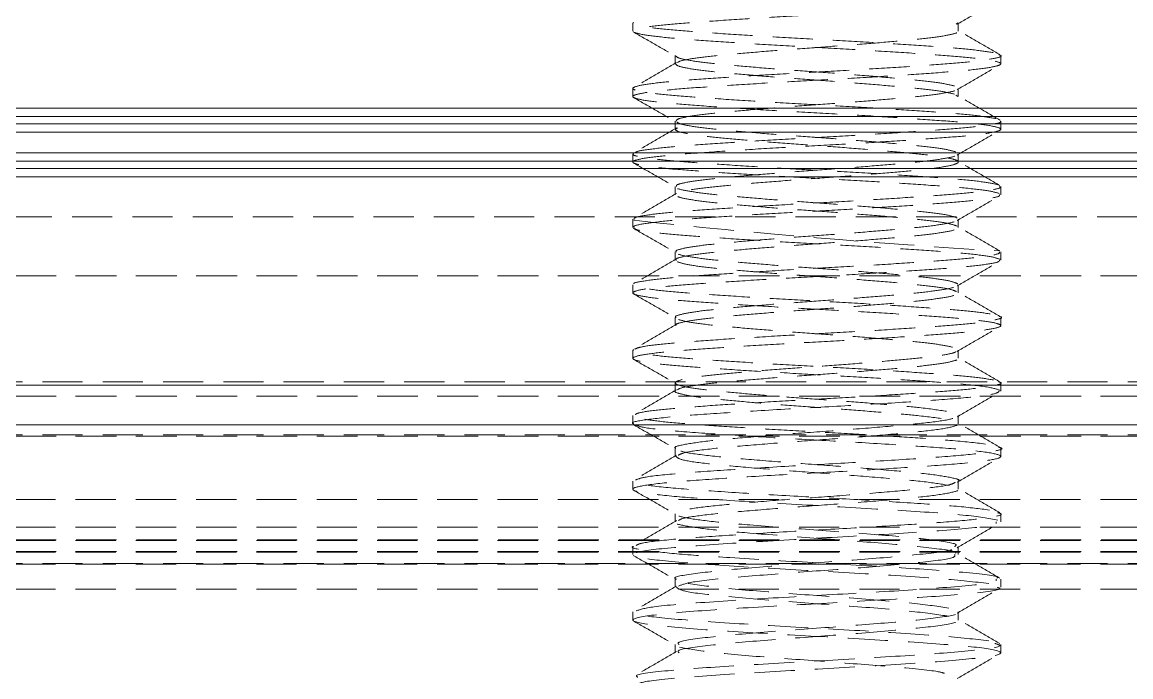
# Model space of a CAD drawing. Header units: millimetres. Extents: x 1522 to 2996, y -37 to 935.
# Drawn here: x 2318.93 to 2346.02, y 421.64 to 437.63 of the extents above; entities that cross this region are included whole.
import ezdxf

# ---------------------------------------------------------------- set-up
doc = ezdxf.new("R2010")
doc.units = ezdxf.units.MM
doc.linetypes.add('HIDDEN', pattern=[1.905, 1.27, -0.635])

# ---------------------------------------------------------------- blocks, each defined once
blk = doc.blocks.new('clampattachmentsideview')
at = {"color": 7, "linetype": 'HIDDEN', "lineweight": 0}
for p, q in [((3383.883, 468.672), (3383.883, 468.414)), ((3383.915, 468.672), (3383.891, 468.689)), ((3394.095, 468.632), (3394.153, 468.672)), ((3394.167, 468.414), (3394.167, 468.673)), ((3385.226, 467.639), (3385.226, 467.381)), ((3395.509, 467.381), (3395.509, 467.639)), ((3383.883, 466.606), (3383.883, 466.348)), ((3394.167, 466.347), (3394.167, 466.606)), ((3394.153, 466.348), (3394.094, 466.388)), ((3420.907, 465.978), (3360.451, 465.978)), ((3360.451, 465.715), (3420.907, 465.715)), ((3385.226, 465.572), (3385.226, 465.314)), ((3395.509, 465.314), (3395.509, 465.573)), ((3420.907, 465.487), (3360.451, 465.487)), ((3360.451, 465.224), (3420.907, 465.224)), ((3420.907, 464.565), (3360.451, 464.565)), ((3383.883, 464.539), (3383.883, 464.281)), ((3394.167, 464.281), (3394.167, 464.539)), ((3360.451, 464.302), (3420.907, 464.302)), ((3420.907, 464.073), (3360.451, 464.073)), ((3360.451, 463.81), (3420.907, 463.81)), ((3385.226, 463.505), (3385.226, 463.247)), ((3395.509, 463.247), (3395.509, 463.506)), ((3360.451, 462.55), (3420.907, 462.55)), ((3383.883, 462.472), (3383.883, 462.214)), ((3394.167, 462.214), (3394.167, 462.472)), ((3385.226, 461.439), (3385.226, 461.18)), ((3395.509, 461.18), (3395.509, 461.439)), ((3333.891, 460.689), (3482.705, 460.689)), ((3420.907, 460.689), (3360.451, 460.689)), ((3383.883, 460.405), (3383.883, 460.147)), ((3394.167, 460.147), (3394.167, 460.405)), ((3385.226, 459.372), (3385.226, 459.113)), ((3395.509, 459.113), (3395.509, 459.372)), ((3383.883, 458.338), (3383.883, 458.08)), ((3383.913, 458.338), (3383.89, 458.354)), ((3394.167, 458.08), (3394.167, 458.338)), ((3482.705, 457.341), (3333.891, 457.341)), ((3482.705, 457.229), (3333.891, 457.229)), ((3360.451, 457.229), (3420.907, 457.229)), ((3385.226, 457.305), (3385.226, 457.047)), ((3395.509, 457.046), (3395.509, 457.305)), ((3333.891, 456.88), (3482.705, 456.88)), ((3420.907, 456.88), (3360.451, 456.88)), ((3383.883, 456.272), (3383.883, 456.013)), ((3394.167, 456.013), (3394.167, 456.271)), ((3482.705, 455.975), (3333.891, 455.975)), ((3360.451, 455.975), (3420.907, 455.975)), ((3482.705, 455.667), (3333.891, 455.667)), ((3333.891, 455.625), (3482.705, 455.625)), ((3420.907, 455.625), (3360.451, 455.625)), ((3385.226, 455.238), (3385.226, 454.98)), ((3395.509, 454.98), (3395.509, 455.238)), ((3383.883, 454.204), (3383.883, 453.947)), ((3394.167, 453.946), (3394.167, 454.205)), ((3333.891, 453.621), (3482.705, 453.621)), ((3385.226, 453.171), (3385.226, 452.913)), ((3395.509, 452.913), (3395.509, 453.171)), ((3333.891, 452.746), (3482.705, 452.746)), ((3333.891, 452.323), (3482.705, 452.323)), ((3420.907, 452.345), (3360.451, 452.345)), ((3333.891, 451.973), (3482.705, 451.973)), ((3333.891, 451.953), (3482.705, 451.953)), ((3420.907, 451.973), (3360.451, 451.973)), ((3383.883, 452.138), (3383.883, 451.879)), ((3394.167, 451.879), (3394.167, 452.138)), ((3482.705, 451.603), (3333.891, 451.603)), ((3333.891, 451.581), (3482.705, 451.581)), ((3385.226, 451.104), (3385.226, 450.846)), ((3395.509, 450.847), (3395.509, 451.104)), ((3333.891, 450.793), (3482.705, 450.793)), ((3383.883, 450.071), (3383.883, 449.812)), ((3394.167, 449.812), (3394.167, 450.071)), ((3385.226, 449.037), (3385.226, 448.779)), ((3395.509, 448.779), (3395.509, 449.038))]:
    blk.add_line(p, q, dxfattribs=at)
at = {"color": 7, "linetype": 'Continuous', "lineweight": 15}
for p, q in [((3360.451, 465.978), (3420.907, 465.978)), ((3420.907, 465.715), (3360.451, 465.715)), ((3360.451, 465.487), (3420.907, 465.487)), ((3420.907, 465.224), (3360.451, 465.224)), ((3360.451, 464.565), (3420.907, 464.565)), ((3420.907, 464.302), (3360.451, 464.302)), ((3360.451, 464.073), (3420.907, 464.073)), ((3420.907, 463.81), (3360.451, 463.81))]:
    blk.add_line(p, q, dxfattribs=at)
at = {"color": 7, "linetype": 'HIDDEN', "lineweight": 0}
blk.add_arc((3410.683, 712.362), 251.353, 263.88681, 266.52816, dxfattribs=at)
for points, knots in [([(3395.462, 463.288), (3395.357, 463.318), (3395.146, 463.376), (3394.345, 463.466), (3393.251, 463.548), (3391.904, 463.637), (3390.405, 463.727), (3388.857, 463.808), (3387.366, 463.898), (3386.038, 463.987), (3384.963, 464.069), (3384.215, 464.159), (3383.85, 464.248), (3383.888, 464.33), (3384.327, 464.42), (3385.141, 464.508), (3386.27, 464.59), (3387.635, 464.68), (3389.145, 464.769), (3390.692, 464.851), (3392.17, 464.941), (3393.476, 465.029), (3394.521, 465.111), (3395.232, 465.202), (3395.558, 465.29), (3395.478, 465.372), (3394.999, 465.462), (3394.149, 465.55), (3392.993, 465.632), (3391.608, 465.723), (3390.09, 465.81), (3388.545, 465.893), (3387.08, 465.984), (3385.796, 466.071), (3384.782, 466.154), (3384.109, 466.244), (3383.824, 466.331), (3383.945, 466.414), (3384.464, 466.505), (3385.348, 466.592), (3386.531, 466.675), (3387.934, 466.766), (3389.46, 466.852), (3391.002, 466.935), (3392.453, 467.026), (3393.713, 467.113), (3394.695, 467.196), (3395.331, 467.287), (3395.574, 467.373), (3395.413, 467.457), (3394.854, 467.548), (3393.937, 467.633), (3392.727, 467.717), (3391.307, 467.808), (3389.775, 467.894), (3388.237, 467.978), (3386.801, 468.069), (3385.566, 468.154), (3384.616, 468.239), (3384.019, 468.33), (3383.816, 468.414), (3384.019, 468.499), (3384.616, 468.59), (3385.566, 468.675), (3386.801, 468.76), (3388.237, 468.851), (3389.775, 468.935), (3391.307, 469.021), (3392.727, 469.111), (3393.937, 469.195), (3394.854, 469.281), (3395.413, 469.372), (3395.574, 469.456), (3395.331, 469.542), (3394.695, 469.633), (3393.713, 469.716), (3392.453, 469.803), (3391.002, 469.893), (3389.46, 469.977), (3387.934, 470.063), (3386.532, 470.154), (3385.344, 470.237), (3384.477, 470.324), (3383.99, 470.4), (3383.959, 470.443), (3383.949, 470.457)], [0, 0, 0, 0, 0.012205, 0.024409, 0.036354, 0.048565, 0.060763, 0.072709, 0.084925, 0.097117, 0.109064, 0.121285, 0.13347, 0.145419, 0.157644, 0.169824, 0.181775, 0.194004, 0.206176, 0.218131, 0.230364, 0.242529, 0.254487, 0.266723, 0.278881, 0.290843, 0.303083, 0.315233, 0.327199, 0.339442, 0.351585, 0.363556, 0.375802, 0.387936, 0.399913, 0.412161, 0.424287, 0.43627, 0.448521, 0.460638, 0.472627, 0.48488, 0.496988, 0.508985, 0.521239, 0.533338, 0.545342, 0.557598, 0.569688, 0.5817, 0.593957, 0.606037, 0.618058, 0.630316, 0.642386, 0.654416, 0.666674, 0.678735, 0.690774, 0.703033, 0.715083, 0.727133, 0.739391, 0.751431, 0.763491, 0.775749, 0.787779, 0.79985, 0.812108, 0.824128, 0.836209, 0.848466, 0.860477, 0.872568, 0.884823, 0.896827, 0.908927, 0.921181, 0.933177, 0.945286, 0.957538, 0.969527, 0.981645, 0.993896, 1, 1, 1, 1]), ([(3394.13, 468.632), (3394.355, 468.763), (3394.805, 469.024), (3395.256, 469.286), (3395.481, 469.416)], [0, 0, 0, 0, 0.499704, 1, 1, 1, 1]), ([(3383.899, 468.391), (3384.124, 468.26), (3384.573, 468), (3385.023, 467.739), (3385.247, 467.608)], [0, 0, 0, 0, 0.500189, 1, 1, 1, 1]), ([(3395.267, 467.734), (3395.081, 467.764), (3394.712, 467.824), (3393.708, 467.908), (3392.454, 467.994), (3391.001, 468.085), (3389.46, 468.168), (3387.935, 468.255), (3386.53, 468.345), (3385.353, 468.428), (3384.446, 468.516), (3384.155, 468.575), (3384.009, 468.605)], [0, 0, 0, 0, 0.101013, 0.19995, 0.299675, 0.400677, 0.49955, 0.599351, 0.700339, 0.799154, 0.899028, 1, 1, 1, 1]), ([(3385.299, 467.422), (3385.318, 467.436), (3385.373, 467.48), (3385.799, 467.557), (3386.517, 467.641), (3387.47, 467.726), (3388.574, 467.817), (3389.757, 467.902), (3390.935, 467.987), (3392.027, 468.078), (3392.957, 468.162), (3393.666, 468.248), (3394.08, 468.339), (3394.225, 468.405), (3394.124, 468.444), (3394.096, 468.455)], [0, 0, 0, 0, 0.043716, 0.128756, 0.212269, 0.295928, 0.380965, 0.464411, 0.54814, 0.633173, 0.716555, 0.800353, 0.88538, 0.968701, 1, 1, 1, 1]), ([(3395.481, 467.671), (3395.255, 467.802), (3394.805, 468.063), (3394.355, 468.325), (3394.13, 468.455)], [0, 0, 0, 0, 0.50029, 1, 1, 1, 1]), ([(3395.349, 465.649), (3395.189, 465.679), (3394.872, 465.739), (3393.932, 465.825), (3392.729, 465.909), (3391.307, 466), (3389.775, 466.085), (3388.237, 466.169), (3386.801, 466.26), (3385.566, 466.346), (3384.616, 466.43), (3384.019, 466.521), (3383.816, 466.606), (3384.019, 466.691), (3384.616, 466.782), (3385.566, 466.866), (3386.801, 466.951), (3388.237, 467.042), (3389.775, 467.127), (3391.307, 467.212), (3392.728, 467.303), (3393.935, 467.387), (3394.859, 467.473), (3395.393, 467.564), (3395.584, 467.627), (3395.466, 467.664), (3395.44, 467.672)], [0, 0, 0, 0, 0.0434363, 0.0862472, 0.1288461, 0.1722854, 0.2150611, 0.2576928, 0.3011341, 0.3438738, 0.3865401, 0.4299823, 0.472685, 0.5153878, 0.55883, 0.6014963, 0.644236, 0.6876773, 0.730309, 0.7730847, 0.816524, 0.8591229, 0.9019338, 0.9453701, 0.9879382, 1, 1, 1, 1]), ([(3394.043, 466.682), (3393.921, 466.712), (3393.677, 466.772), (3392.954, 466.858), (3392.028, 466.942), (3390.935, 467.033), (3389.757, 467.119), (3388.574, 467.203), (3387.47, 467.294), (3386.519, 467.379), (3385.793, 467.464), (3385.316, 467.554), (3385.256, 467.611), (3385.226, 467.639)], [0, 0, 0, 0, 0.091904, 0.18248, 0.272604, 0.364515, 0.455016, 0.54521, 0.637125, 0.727549, 0.817817, 0.909734, 1, 1, 1, 1]), ([(3385.263, 467.422), (3385.038, 467.291), (3384.588, 467.029), (3384.137, 466.768), (3383.912, 466.637)], [0, 0, 0, 0, 0.499708, 1, 1, 1, 1]), ([(3394.043, 466.424), (3393.921, 466.454), (3393.677, 466.514), (3392.954, 466.6), (3392.028, 466.684), (3390.935, 466.775), (3389.757, 466.86), (3388.574, 466.945), (3387.47, 467.035), (3386.519, 467.121), (3385.793, 467.205), (3385.316, 467.296), (3385.256, 467.353), (3385.226, 467.381)], [0, 0, 0, 0, 0.091901, 0.182473, 0.272594, 0.364501, 0.454998, 0.545189, 0.6371, 0.72752, 0.817784, 0.909698, 1, 1, 1, 1]), ([(3394.13, 466.565), (3394.355, 466.696), (3394.805, 466.958), (3395.256, 467.219), (3395.481, 467.35)], [0, 0, 0, 0, 0.499703, 1, 1, 1, 1]), ([(3385.25, 465.572), (3385.259, 465.595), (3385.279, 465.645), (3385.678, 465.73), (3386.35, 465.817), (3387.263, 465.9), (3388.341, 465.99), (3389.514, 466.077), (3390.7, 466.16), (3391.817, 466.251), (3392.784, 466.337), (3393.546, 466.421), (3394.009, 466.512), (3394.207, 466.572), (3394.158, 466.603), (3394.154, 466.606)], [0, 0, 0, 0, 0.066811, 0.151776, 0.235813, 0.318955, 0.403934, 0.487909, 0.5711, 0.656091, 0.740003, 0.823247, 0.908247, 0.992094, 1, 1, 1, 1]), ([(3383.899, 466.324), (3384.124, 466.193), (3384.573, 465.933), (3385.023, 465.672), (3385.247, 465.541)], [0, 0, 0, 0, 0.500188, 1, 1, 1, 1]), ([(3395.481, 465.604), (3395.255, 465.735), (3394.805, 465.996), (3394.355, 466.258), (3394.13, 466.389)], [0, 0, 0, 0, 0.50029, 1, 1, 1, 1]), ([(3383.96, 464.572), (3383.97, 464.583), (3384.002, 464.623), (3384.479, 464.696), (3385.344, 464.783), (3386.532, 464.866), (3387.934, 464.957), (3389.46, 465.044), (3391.001, 465.127), (3392.454, 465.218), (3393.711, 465.304), (3394.702, 465.388), (3395.305, 465.478), (3395.562, 465.539), (3395.497, 465.57), (3395.491, 465.573)], [0, 0, 0, 0, 0.035584, 0.12335, 0.210162, 0.296053, 0.383833, 0.470581, 0.556523, 0.644315, 0.730998, 0.816994, 0.904796, 0.991412, 1, 1, 1, 1]), ([(3394.093, 464.597), (3393.991, 464.627), (3393.788, 464.687), (3393.117, 464.775), (3392.233, 464.857), (3391.166, 464.948), (3389.999, 465.035), (3388.811, 465.118), (3387.684, 465.208), (3386.696, 465.296), (3385.922, 465.378), (3385.407, 465.465), (3385.309, 465.518), (3385.265, 465.543)], [0, 0, 0, 0, 0.093017, 0.185351, 0.276275, 0.369316, 0.46159, 0.552552, 0.645614, 0.737826, 0.82883, 0.921912, 1, 1, 1, 1]), ([(3385.263, 465.355), (3385.038, 465.224), (3384.588, 464.963), (3384.137, 464.701), (3383.912, 464.571)], [0, 0, 0, 0, 0.499708, 1, 1, 1, 1]), ([(3394.13, 462.255), (3394.049, 462.284), (3393.887, 462.343), (3393.271, 462.433), (3392.43, 462.514), (3391.394, 462.604), (3390.241, 462.693), (3389.05, 462.775), (3387.904, 462.865), (3386.883, 462.954), (3386.056, 463.036), (3385.481, 463.125), (3385.2, 463.214), (3385.229, 463.296), (3385.567, 463.386), (3386.193, 463.475), (3387.061, 463.557), (3388.111, 463.647), (3389.272, 463.735), (3390.462, 463.817), (3391.599, 463.907), (3392.603, 463.996), (3393.407, 464.078), (3393.954, 464.168), (3394.204, 464.256), (3394.143, 464.338), (3393.774, 464.429), (3393.121, 464.517), (3392.232, 464.599), (3391.167, 464.689), (3389.999, 464.777), (3388.811, 464.86), (3387.684, 464.95), (3386.698, 465.037), (3385.915, 465.12), (3385.406, 465.211), (3385.18, 465.289), (3385.261, 465.336), (3385.294, 465.355)], [0, 0, 0, 0, 0.028185, 0.056402, 0.084021, 0.112256, 0.14046, 0.16808, 0.196326, 0.224517, 0.25214, 0.280397, 0.308573, 0.336201, 0.364468, 0.392629, 0.420261, 0.448539, 0.476684, 0.504323, 0.532609, 0.560738, 0.588385, 0.61668, 0.644792, 0.672448, 0.70075, 0.728845, 0.756511, 0.78482, 0.812897, 0.840574, 0.86889, 0.896948, 0.924638, 0.95296, 0.980998, 1, 1, 1, 1]), ([(3394.13, 464.498), (3394.355, 464.629), (3394.805, 464.891), (3395.256, 465.152), (3395.481, 465.283)], [0, 0, 0, 0, 0.499704, 1, 1, 1, 1]), ([(3395.414, 463.564), (3395.281, 463.594), (3395.017, 463.653), (3394.145, 463.742), (3392.994, 463.824), (3391.608, 463.914), (3390.09, 464.002), (3388.545, 464.084), (3387.079, 464.175), (3385.798, 464.262), (3384.777, 464.345), (3384.131, 464.436), (3383.846, 464.5), (3383.905, 464.534), (3383.915, 464.539)], [0, 0, 0, 0, 0.090099, 0.179538, 0.267619, 0.357741, 0.447122, 0.53524, 0.625382, 0.714704, 0.802862, 0.893023, 0.982284, 1, 1, 1, 1]), ([(3385.262, 463.505), (3385.258, 463.522), (3385.247, 463.566), (3385.576, 463.644), (3386.191, 463.733), (3387.062, 463.815), (3388.111, 463.905), (3389.272, 463.994), (3390.462, 464.076), (3391.599, 464.166), (3392.602, 464.254), (3393.411, 464.336), (3393.94, 464.426), (3394.183, 464.494), (3394.144, 464.531), (3394.135, 464.539)], [0, 0, 0, 0, 0.049667, 0.134454, 0.218923, 0.301806, 0.386623, 0.471044, 0.553947, 0.638791, 0.723164, 0.806089, 0.890959, 0.975281, 1, 1, 1, 1]), ([(3383.899, 464.257), (3384.124, 464.127), (3384.573, 463.866), (3385.023, 463.605), (3385.247, 463.474)], [0, 0, 0, 0, 0.500189, 1, 1, 1, 1]), ([(3395.481, 463.537), (3395.255, 463.668), (3394.805, 463.929), (3394.355, 464.191), (3394.13, 464.322)], [0, 0, 0, 0, 0.50029, 1, 1, 1, 1]), ([(3383.931, 462.472), (3383.925, 462.489), (3383.912, 462.533), (3384.338, 462.611), (3385.139, 462.7), (3386.271, 462.782), (3387.635, 462.872), (3389.145, 462.96), (3390.692, 463.042), (3392.171, 463.132), (3393.475, 463.221), (3394.526, 463.303), (3395.214, 463.393), (3395.531, 463.461), (3395.48, 463.497), (3395.468, 463.506)], [0, 0, 0, 0, 0.049266, 0.134051, 0.218517, 0.301405, 0.386218, 0.470639, 0.553546, 0.638386, 0.722758, 0.805688, 0.890554, 0.974874, 1, 1, 1, 1]), ([(3394.13, 462.513), (3394.049, 462.542), (3393.888, 462.601), (3393.271, 462.691), (3392.43, 462.773), (3391.394, 462.862), (3390.241, 462.952), (3389.051, 463.033), (3387.904, 463.123), (3386.885, 463.212), (3386.05, 463.294), (3385.504, 463.384), (3385.24, 463.444), (3385.251, 463.474), (3385.251, 463.474)], [0, 0, 0, 0, 0.091207, 0.1824, 0.271658, 0.362906, 0.454056, 0.543319, 0.634604, 0.72571, 0.814982, 0.906302, 0.997361, 1, 1, 1, 1]), ([(3383.93, 462.214), (3383.918, 462.224), (3383.875, 462.263), (3384.222, 462.334), (3384.944, 462.424), (3386.019, 462.506), (3387.342, 462.595), (3388.831, 462.685), (3390.379, 462.766), (3391.88, 462.855), (3393.228, 462.945), (3394.337, 463.027), (3395.105, 463.116), (3395.497, 463.191), (3395.469, 463.233), (3395.46, 463.247)], [0, 0, 0, 0, 0.03221, 0.116693, 0.201467, 0.284335, 0.368862, 0.453605, 0.536463, 0.621032, 0.705741, 0.788592, 0.873202, 0.957875, 1, 1, 1, 1]), ([(3385.263, 463.288), (3385.038, 463.157), (3384.588, 462.896), (3384.137, 462.634), (3383.912, 462.504)], [0, 0, 0, 0, 0.499708, 1, 1, 1, 1]), ([(3394.13, 462.431), (3394.355, 462.562), (3394.805, 462.824), (3395.256, 463.085), (3395.481, 463.216)], [0, 0, 0, 0, 0.499703, 1, 1, 1, 1]), ([(3385.262, 461.438), (3385.252, 461.449), (3385.219, 461.488), (3385.486, 461.559), (3386.041, 461.649), (3386.868, 461.731), (3387.886, 461.82), (3389.031, 461.909), (3390.221, 461.991), (3391.376, 462.08), (3392.412, 462.17), (3393.265, 462.252), (3393.856, 462.341), (3394.157, 462.416), (3394.136, 462.458), (3394.129, 462.472)], [0, 0, 0, 0, 0.032282, 0.116767, 0.201544, 0.284407, 0.368936, 0.453682, 0.536534, 0.621106, 0.705818, 0.788663, 0.873276, 0.957952, 1, 1, 1, 1]), ([(3383.899, 462.19), (3384.124, 462.06), (3384.573, 461.799), (3385.023, 461.538), (3385.247, 461.408)], [0, 0, 0, 0, 0.500188, 1, 1, 1, 1]), ([(3395.493, 461.204), (3395.415, 461.233), (3395.26, 461.291), (3394.531, 461.382), (3393.498, 461.464), (3392.194, 461.552), (3390.717, 461.642), (3389.171, 461.724), (3387.659, 461.813), (3386.292, 461.903), (3385.153, 461.985), (3384.356, 462.073), (3383.944, 462.144), (3383.943, 462.181), (3383.942, 462.19)], [0, 0, 0, 0, 0.088509, 0.177642, 0.264746, 0.353309, 0.442417, 0.529493, 0.618109, 0.70719, 0.794243, 0.882909, 0.971961, 1, 1, 1, 1]), ([(3385.261, 461.18), (3385.252, 461.191), (3385.22, 461.23), (3385.486, 461.301), (3386.041, 461.391), (3386.868, 461.472), (3387.886, 461.561), (3389.031, 461.651), (3390.221, 461.733), (3391.376, 461.822), (3392.412, 461.912), (3393.265, 461.993), (3393.856, 462.083), (3394.157, 462.158), (3394.136, 462.2), (3394.129, 462.214)], [0, 0, 0, 0, 0.031952, 0.116437, 0.201214, 0.284077, 0.368607, 0.453352, 0.536205, 0.620777, 0.705489, 0.788334, 0.872947, 0.957623, 1, 1, 1, 1]), ([(3395.481, 461.47), (3395.255, 461.601), (3394.805, 461.862), (3394.355, 462.124), (3394.13, 462.255)], [0, 0, 0, 0, 0.50029, 1, 1, 1, 1]), ([(3383.913, 460.437), (3383.913, 460.437), (3383.898, 460.466), (3384.237, 460.526), (3384.94, 460.615), (3386.02, 460.697), (3387.342, 460.786), (3388.831, 460.876), (3390.379, 460.958), (3391.88, 461.047), (3393.228, 461.137), (3394.337, 461.218), (3395.105, 461.308), (3395.497, 461.383), (3395.469, 461.425), (3395.46, 461.439)], [0, 0, 0, 0, 0.0005925, 0.0878355, 0.1753792, 0.2609546, 0.3482433, 0.4357544, 0.5213188, 0.6086514, 0.6961278, 0.7816851, 0.8690596, 0.9564991, 1, 1, 1, 1]), ([(3394.154, 460.429), (3394.095, 460.458), (3393.975, 460.516), (3393.415, 460.607), (3392.62, 460.689), (3391.617, 460.777), (3390.482, 460.867), (3389.292, 460.949), (3388.13, 461.038), (3387.079, 461.128), (3386.202, 461.21), (3385.591, 461.298), (3385.278, 461.366), (3385.275, 461.401), (3385.274, 461.408)], [0, 0, 0, 0, 0.089154, 0.17894, 0.266672, 0.355882, 0.445643, 0.533347, 0.622609, 0.712343, 0.800024, 0.889338, 0.979041, 1, 1, 1, 1]), ([(3395.5, 457.064), (3395.392, 457.103), (3395.176, 457.181), (3394.082, 457.289), (3392.751, 457.381), (3391.332, 457.472), (3389.801, 457.558), (3388.263, 457.642), (3386.824, 457.733), (3385.585, 457.818), (3384.629, 457.903), (3384.025, 457.994), (3383.816, 458.079), (3384.012, 458.163), (3384.603, 458.254), (3385.548, 458.339), (3386.779, 458.424), (3388.212, 458.515), (3389.749, 458.599), (3391.282, 458.685), (3392.705, 458.776), (3393.919, 458.86), (3394.842, 458.945), (3395.407, 459.036), (3395.575, 459.12), (3395.338, 459.206), (3394.709, 459.297), (3393.731, 459.381), (3392.476, 459.467), (3391.027, 459.558), (3389.486, 459.641), (3387.959, 459.727), (3386.553, 459.818), (3385.365, 459.901), (3384.476, 459.988), (3383.95, 460.079), (3383.823, 460.162), (3384.101, 460.249), (3384.768, 460.339), (3385.777, 460.422), (3387.056, 460.509), (3388.52, 460.6), (3390.064, 460.683), (3391.584, 460.77), (3392.971, 460.861), (3394.135, 460.943), (3394.978, 461.031), (3395.457, 461.113), (3395.466, 461.16), (3395.469, 461.18)], [0, 0, 0, 0, 0.028188, 0.056296, 0.077223, 0.098571, 0.119606, 0.140548, 0.161898, 0.182916, 0.203874, 0.225225, 0.246224, 0.2672, 0.288551, 0.309532, 0.330526, 0.351877, 0.372841, 0.393853, 0.415203, 0.43615, 0.45718, 0.478529, 0.49946, 0.520507, 0.541854, 0.56277, 0.583834, 0.605179, 0.626082, 0.647161, 0.668504, 0.689393, 0.710489, 0.731828, 0.752706, 0.773816, 0.795152, 0.816019, 0.837144, 0.858476, 0.879332, 0.900472, 0.9218, 0.942646, 0.9638, 0.985123, 1, 1, 1, 1]), ([(3385.263, 461.221), (3385.038, 461.091), (3384.588, 460.829), (3384.137, 460.568), (3383.912, 460.437)], [0, 0, 0, 0, 0.499708, 1, 1, 1, 1]), ([(3394.11, 460.187), (3394.06, 460.21), (3393.947, 460.263), (3393.413, 460.348), (3392.62, 460.431), (3391.617, 460.519), (3390.482, 460.609), (3389.292, 460.691), (3388.13, 460.779), (3387.076, 460.869), (3386.21, 460.951), (3385.561, 461.04), (3385.375, 461.1), (3385.282, 461.129)], [0, 0, 0, 0, 0.07567, 0.168931, 0.260059, 0.352721, 0.445956, 0.537056, 0.629773, 0.722979, 0.814054, 0.906824, 1, 1, 1, 1]), ([(3394.13, 460.364), (3394.355, 460.495), (3394.805, 460.757), (3395.256, 461.018), (3395.481, 461.149)], [0, 0, 0, 0, 0.499704, 1, 1, 1, 1]), ([(3395.177, 459.483), (3394.968, 459.513), (3394.553, 459.573), (3393.492, 459.655), (3392.195, 459.744), (3390.717, 459.834), (3389.171, 459.916), (3387.66, 460.004), (3386.292, 460.094), (3385.155, 460.176), (3384.349, 460.265), (3383.915, 460.343), (3383.926, 460.388), (3383.93, 460.405)], [0, 0, 0, 0, 0.095161, 0.188154, 0.282705, 0.377839, 0.470803, 0.565412, 0.660516, 0.753456, 0.848118, 0.943191, 1, 1, 1, 1]), ([(3385.249, 459.371), (3385.241, 459.377), (3385.195, 459.41), (3385.41, 459.474), (3385.902, 459.564), (3386.683, 459.647), (3387.666, 459.734), (3388.791, 459.825), (3389.979, 459.908), (3391.148, 459.995), (3392.215, 460.085), (3393.11, 460.168), (3393.759, 460.256), (3394.127, 460.337), (3394.133, 460.385), (3394.136, 460.405)], [0, 0, 0, 0, 0.015384, 0.099443, 0.184404, 0.267487, 0.351605, 0.43655, 0.519592, 0.603768, 0.688694, 0.771699, 0.855931, 0.940837, 1, 1, 1, 1]), ([(3383.899, 460.123), (3384.124, 459.993), (3384.573, 459.732), (3385.023, 459.471), (3385.247, 459.341)], [0, 0, 0, 0, 0.500189, 1, 1, 1, 1]), ([(3385.248, 459.113), (3385.241, 459.119), (3385.195, 459.152), (3385.41, 459.215), (3385.902, 459.306), (3386.683, 459.389), (3387.666, 459.476), (3388.791, 459.567), (3389.979, 459.649), (3391.148, 459.737), (3392.215, 459.827), (3393.11, 459.91), (3393.759, 459.997), (3394.127, 460.079), (3394.133, 460.127), (3394.136, 460.147)], [0, 0, 0, 0, 0.015052, 0.099111, 0.184072, 0.267154, 0.351273, 0.436218, 0.51926, 0.603437, 0.688363, 0.771368, 0.8556, 0.940506, 1, 1, 1, 1]), ([(3395.481, 459.403), (3395.255, 459.534), (3394.805, 459.795), (3394.355, 460.057), (3394.13, 460.188)], [0, 0, 0, 0, 0.50029, 1, 1, 1, 1]), ([(3383.944, 458.371), (3383.998, 458.394), (3384.119, 458.446), (3384.776, 458.531), (3385.775, 458.614), (3387.057, 458.701), (3388.52, 458.791), (3390.064, 458.874), (3391.584, 458.961), (3392.972, 459.052), (3394.13, 459.135), (3394.994, 459.222), (3395.447, 459.313), (3395.593, 459.369), (3395.474, 459.401), (3395.463, 459.404)], [0, 0, 0, 0, 0.067516, 0.152481, 0.235576, 0.319703, 0.404652, 0.487706, 0.57189, 0.656821, 0.739838, 0.824078, 0.908989, 0.991973, 1, 1, 1, 1]), ([(3393.986, 458.431), (3393.845, 458.462), (3393.565, 458.522), (3392.796, 458.606), (3391.835, 458.692), (3390.719, 458.782), (3389.534, 458.866), (3388.36, 458.952), (3387.278, 459.043), (3386.369, 459.126), (3385.668, 459.213), (3385.441, 459.273), (3385.327, 459.303)], [0, 0, 0, 0, 0.101023, 0.199998, 0.29967, 0.400684, 0.499592, 0.599342, 0.700343, 0.799189, 0.899014, 1, 1, 1, 1]), ([(3385.263, 459.155), (3385.038, 459.024), (3384.588, 458.762), (3384.137, 458.501), (3383.912, 458.37)], [0, 0, 0, 0, 0.499708, 1, 1, 1, 1]), ([(3394.13, 458.297), (3394.355, 458.428), (3394.805, 458.69), (3395.256, 458.951), (3395.481, 459.082)], [0, 0, 0, 0, 0.499703, 1, 1, 1, 1]), ([(3395.274, 457.398), (3395.09, 457.428), (3394.726, 457.488), (3393.727, 457.572), (3392.477, 457.658), (3391.027, 457.749), (3389.486, 457.832), (3387.959, 457.919), (3386.552, 458.01), (3385.37, 458.093), (3384.458, 458.18), (3384.163, 458.24), (3384.014, 458.27)], [0, 0, 0, 0, 0.101019, 0.199998, 0.299672, 0.400681, 0.499594, 0.599345, 0.700341, 0.799193, 0.899018, 1, 1, 1, 1]), ([(3393.798, 456.406), (3393.54, 456.445), (3393.091, 456.514), (3392.04, 456.606), (3390.955, 456.697), (3389.776, 456.783), (3388.594, 456.867), (3387.487, 456.958), (3386.534, 457.043), (3385.799, 457.128), (3385.335, 457.219), (3385.174, 457.304), (3385.325, 457.388), (3385.779, 457.479), (3386.506, 457.564), (3387.452, 457.649), (3388.555, 457.74), (3389.737, 457.824), (3390.916, 457.91), (3392.009, 458.001), (3392.947, 458.085), (3393.642, 458.17), (3394.039, 458.245), (3394.082, 458.285), (3394.094, 458.298)], [0, 0, 0, 0, 0.06117, 0.106709, 0.153171, 0.198947, 0.24452, 0.290985, 0.336723, 0.382331, 0.428798, 0.474497, 0.520143, 0.566611, 0.612269, 0.657956, 0.704423, 0.750043, 0.795769, 0.842234, 0.887818, 0.933582, 0.980045, 1, 1, 1, 1]), ([(3383.899, 458.056), (3384.124, 457.926), (3384.573, 457.665), (3385.023, 457.404), (3385.247, 457.274)], [0, 0, 0, 0, 0.500188, 1, 1, 1, 1]), ([(3385.299, 457.087), (3385.316, 457.102), (3385.369, 457.145), (3385.789, 457.221), (3386.503, 457.306), (3387.453, 457.391), (3388.555, 457.482), (3389.737, 457.566), (3390.916, 457.651), (3392.01, 457.742), (3392.943, 457.826), (3393.657, 457.912), (3394.076, 458.003), (3394.224, 458.069), (3394.124, 458.109), (3394.096, 458.12)], [0, 0, 0, 0, 0.042265, 0.127305, 0.210865, 0.294475, 0.379514, 0.463004, 0.546686, 0.631722, 0.715145, 0.798898, 0.883929, 0.967289, 1, 1, 1, 1]), ([(3395.481, 457.337), (3395.255, 457.467), (3394.805, 457.729), (3394.355, 457.99), (3394.13, 458.121)], [0, 0, 0, 0, 0.50029, 1, 1, 1, 1]), ([(3383.96, 456.304), (3383.986, 456.321), (3384.056, 456.367), (3384.614, 456.446), (3385.545, 456.531), (3386.779, 456.616), (3388.212, 456.706), (3389.749, 456.791), (3391.282, 456.876), (3392.705, 456.967), (3393.918, 457.051), (3394.847, 457.137), (3395.388, 457.228), (3395.584, 457.292), (3395.466, 457.329), (3395.438, 457.337)], [0, 0, 0, 0, 0.0501827, 0.1352003, 0.2187455, 0.3023406, 0.3873574, 0.4708326, 0.5544995, 0.6395136, 0.7229224, 0.8066593, 0.891669, 0.9750148, 1, 1, 1, 1]), ([(3383.91, 456.013), (3383.901, 456.016), (3383.785, 456.057), (3384.237, 456.139), (3385.277, 456.256), (3386.937, 456.368), (3388.909, 456.489), (3390.99, 456.599), (3392.906, 456.721), (3394.419, 456.83), (3395.367, 456.945), (3395.433, 457.015), (3395.462, 457.046)], [0, 0, 0, 0, 0.0092318, 0.1214603, 0.2339012, 0.3452592, 0.4582741, 0.569158, 0.6823737, 0.7932423, 0.9062819, 1, 1, 1, 1]), ([(3385.263, 457.088), (3385.038, 456.957), (3384.588, 456.695), (3384.137, 456.434), (3383.912, 456.303)], [0, 0, 0, 0, 0.499708, 1, 1, 1, 1]), ([(3385.313, 455.02), (3385.368, 455.048), (3385.498, 455.115), (3386.319, 455.223), (3387.569, 455.335), (3389.092, 455.456), (3390.692, 455.565), (3392.162, 455.688), (3393.338, 455.797), (3394.062, 455.918), (3394.252, 456.03), (3393.885, 456.148), (3393.074, 456.255), (3392.044, 456.348), (3390.954, 456.439), (3389.777, 456.525), (3388.594, 456.609), (3387.487, 456.7), (3386.536, 456.785), (3385.793, 456.869), (3385.358, 456.96), (3385.176, 457.017), (3385.227, 457.046), (3385.228, 457.047)], [0, 0, 0, 0, 0.041887, 0.099191, 0.15594, 0.213538, 0.270044, 0.327745, 0.384244, 0.441854, 0.49858, 0.555909, 0.613075, 0.655633, 0.699053, 0.741832, 0.784421, 0.827844, 0.870588, 0.913211, 0.956635, 0.999342, 1, 1, 1, 1]), ([(3394.13, 456.231), (3394.355, 456.361), (3394.805, 456.623), (3395.256, 456.885), (3395.481, 457.015)], [0, 0, 0, 0, 0.499704, 1, 1, 1, 1]), ([(3395.03, 455.373), (3394.695, 455.412), (3394.11, 455.48), (3392.744, 455.573), (3391.333, 455.664), (3389.8, 455.749), (3388.263, 455.834), (3386.823, 455.925), (3385.587, 456.01), (3384.621, 456.094), (3384.056, 456.185), (3383.819, 456.242), (3383.885, 456.271), (3383.886, 456.272)], [0, 0, 0, 0, 0.128713, 0.22454, 0.3223, 0.418624, 0.514521, 0.612287, 0.708531, 0.804503, 0.902273, 0.998435, 1, 1, 1, 1]), ([(3385.246, 455.238), (3385.24, 455.241), (3385.15, 455.282), (3385.497, 455.363), (3386.298, 455.481), (3387.574, 455.593), (3389.091, 455.714), (3390.691, 455.824), (3392.167, 455.946), (3393.319, 456.055), (3393.991, 456.156), (3394.046, 456.212), (3394.064, 456.23)], [0, 0, 0, 0, 0.009692, 0.126589, 0.243709, 0.359696, 0.477416, 0.592907, 0.710837, 0.826312, 0.944059, 1, 1, 1, 1]), ([(3395.413, 452.971), (3395.122, 453.025), (3394.543, 453.13), (3392.291, 453.281), (3389.572, 453.436), (3387.075, 453.58), (3385.266, 453.705), (3384.175, 453.823), (3383.764, 453.939), (3384.079, 454.053), (3385.082, 454.173), (3386.656, 454.283), (3388.594, 454.405), (3390.677, 454.514), (3392.63, 454.636), (3394.231, 454.747), (3395.273, 454.866), (3395.63, 454.981), (3395.26, 455.096), (3394.208, 455.215), (3392.598, 455.325), (3390.641, 455.447), (3388.559, 455.556), (3386.621, 455.679), (3385.076, 455.788), (3384.114, 455.897), (3384.015, 455.962), (3383.974, 455.988)], [0, 0, 0, 0, 0.051457, 0.102224, 0.153291, 0.20452, 0.242701, 0.28129, 0.319765, 0.358054, 0.396768, 0.434842, 0.473668, 0.511683, 0.550493, 0.588607, 0.627272, 0.665641, 0.704034, 0.742683, 0.780811, 0.819615, 0.857631, 0.896461, 0.934525, 0.973252, 1, 1, 1, 1]), ([(3383.899, 455.99), (3384.124, 455.859), (3384.573, 455.598), (3385.023, 455.337), (3385.247, 455.207)], [0, 0, 0, 0, 0.500189, 1, 1, 1, 1]), ([(3395.481, 455.27), (3395.255, 455.4), (3394.805, 455.662), (3394.355, 455.923), (3394.13, 456.054)], [0, 0, 0, 0, 0.50029, 1, 1, 1, 1]), ([(3383.97, 454.237), (3384.046, 454.268), (3384.218, 454.338), (3385.303, 454.448), (3386.93, 454.56), (3388.91, 454.681), (3390.991, 454.79), (3392.9, 454.913), (3394.443, 455.022), (3395.329, 455.143), (3395.651, 455.222), (3395.462, 455.266), (3395.44, 455.271)], [0, 0, 0, 0, 0.089402, 0.201861, 0.313237, 0.426269, 0.537171, 0.650405, 0.761291, 0.874349, 0.985679, 1, 1, 1, 1]), ([(3394.164, 454.205), (3394.165, 454.205), (3394.256, 454.244), (3393.933, 454.32), (3393.177, 454.44), (3391.925, 454.55), (3390.424, 454.672), (3388.821, 454.781), (3387.331, 454.904), (3386.144, 455.013), (3385.413, 455.12), (3385.337, 455.183), (3385.307, 455.207)], [0, 0, 0, 0, 0.001047, 0.116436, 0.232595, 0.347181, 0.463808, 0.578058, 0.694764, 0.809157, 0.925552, 1, 1, 1, 1]), ([(3385.263, 455.021), (3385.038, 454.89), (3384.588, 454.628), (3384.137, 454.367), (3383.912, 454.236)], [0, 0, 0, 0, 0.499708, 1, 1, 1, 1]), ([(3393.889, 454.063), (3393.654, 454.102), (3393.189, 454.181), (3391.922, 454.292), (3390.425, 454.414), (3388.821, 454.523), (3387.332, 454.645), (3386.138, 454.755), (3385.359, 454.872), (3385.282, 454.945), (3385.246, 454.98)], [0, 0, 0, 0, 0.126967, 0.252213, 0.379691, 0.504571, 0.632136, 0.757171, 0.884396, 1, 1, 1, 1]), ([(3394.13, 454.164), (3394.355, 454.295), (3394.805, 454.556), (3395.256, 454.818), (3395.481, 454.948)], [0, 0, 0, 0, 0.499704, 1, 1, 1, 1]), ([(3395.148, 453.288), (3394.843, 453.327), (3394.238, 453.406), (3392.59, 453.517), (3390.643, 453.639), (3388.558, 453.748), (3386.622, 453.87), (3385.07, 453.98), (3384.057, 454.097), (3383.957, 454.17), (3383.91, 454.204)], [0, 0, 0, 0, 0.127002, 0.25229, 0.3798, 0.504724, 0.632321, 0.757399, 0.884658, 1, 1, 1, 1]), ([(3394.052, 452.137), (3394.081, 452.157), (3394.185, 452.227), (3393.341, 452.356), (3391.714, 452.506), (3389.594, 452.661), (3387.681, 452.805), (3386.289, 452.93), (3385.451, 453.048), (3385.134, 453.164), (3385.376, 453.278), (3386.148, 453.398), (3387.358, 453.508), (3388.849, 453.63), (3390.45, 453.739), (3391.956, 453.861), (3393.17, 453.971), (3393.933, 454.077), (3394.031, 454.14), (3394.07, 454.164)], [0, 0, 0, 0, 0.029461, 0.106087, 0.181682, 0.257725, 0.33401, 0.390861, 0.448324, 0.505616, 0.562629, 0.620279, 0.67697, 0.734789, 0.791392, 0.849185, 0.905937, 0.963513, 1, 1, 1, 1]), ([(3385.327, 452.954), (3385.356, 452.976), (3385.437, 453.036), (3386.163, 453.14), (3387.354, 453.249), (3388.849, 453.372), (3390.451, 453.481), (3391.951, 453.603), (3393.19, 453.713), (3393.962, 453.833), (3394.262, 453.922), (3394.11, 453.974), (3394.071, 453.987)], [0, 0, 0, 0, 0.0644265, 0.1773209, 0.2883389, 0.401563, 0.5124084, 0.6255843, 0.7367199, 0.8494703, 0.9613523, 1, 1, 1, 1]), ([(3395.481, 453.203), (3395.255, 453.334), (3394.805, 453.595), (3394.355, 453.857), (3394.13, 453.987)], [0, 0, 0, 0, 0.50029, 1, 1, 1, 1]), ([(3383.899, 453.923), (3384.124, 453.792), (3384.573, 453.532), (3385.023, 453.271), (3385.247, 453.14)], [0, 0, 0, 0, 0.500188, 1, 1, 1, 1]), ([(3385.263, 452.954), (3385.038, 452.823), (3384.588, 452.561), (3384.137, 452.3), (3383.912, 452.169)], [0, 0, 0, 0, 0.499709, 1, 1, 1, 1]), ([(3383.994, 452.171), (3384.035, 452.196), (3384.14, 452.258), (3385.1, 452.364), (3386.651, 452.474), (3388.595, 452.597), (3390.678, 452.706), (3392.628, 452.828), (3394.24, 452.938), (3395.239, 453.058), (3395.632, 453.144), (3395.448, 453.194), (3395.408, 453.204)], [0, 0, 0, 0, 0.071993, 0.184861, 0.29586, 0.409056, 0.519884, 0.633032, 0.744149, 0.856873, 0.968733, 1, 1, 1, 1]), ([(3395.127, 450.966), (3394.686, 451.017), (3393.801, 451.119), (3391.274, 451.277), (3388.485, 451.426), (3385.941, 451.586), (3384.215, 451.737), (3383.67, 451.891), (3384.43, 452.049), (3386.332, 452.198), (3388.955, 452.359), (3391.755, 452.509), (3394.056, 452.664), (3395.408, 452.801), (3395.373, 452.882), (3395.36, 452.913)], [0, 0, 0, 0, 0.0791924, 0.1589151, 0.2376593, 0.3175769, 0.396505, 0.4757441, 0.5554256, 0.6341788, 0.714111, 0.7930102, 0.8722979, 0.9519351, 1, 1, 1, 1]), ([(3394.081, 451.921), (3394.087, 451.927), (3394.142, 451.983), (3393.318, 452.098), (3391.72, 452.248), (3389.592, 452.402), (3387.685, 452.547), (3386.279, 452.672), (3385.488, 452.79), (3385.147, 452.87), (3385.237, 452.911), (3385.242, 452.913)], [0, 0, 0, 0, 0.017346, 0.174259, 0.329061, 0.484781, 0.640997, 0.757417, 0.875089, 0.992409, 1, 1, 1, 1]), ([(3394.13, 452.097), (3394.355, 452.228), (3394.805, 452.489), (3395.256, 452.751), (3395.481, 452.882)], [0, 0, 0, 0, 0.499703, 1, 1, 1, 1]), ([(3395.389, 451.136), (3395.402, 451.145), (3395.489, 451.205), (3394.414, 451.322), (3392.326, 451.472), (3389.561, 451.627), (3387.081, 451.772), (3385.253, 451.897), (3384.225, 452.015), (3383.781, 452.095), (3383.898, 452.136), (3383.905, 452.138)], [0, 0, 0, 0, 0.026916, 0.182284, 0.33557, 0.489761, 0.64444, 0.759723, 0.876238, 0.992408, 1, 1, 1, 1]), ([(3385.262, 451.104), (3385.25, 451.108), (3385.092, 451.164), (3385.71, 451.275), (3387.092, 451.423), (3389.129, 451.584), (3391.282, 451.734), (3393.034, 451.889), (3394.023, 452.011), (3394.023, 452.079), (3394.023, 452.096)], [0, 0, 0, 0, 0.012839, 0.169335, 0.323999, 0.48099, 0.635943, 0.791662, 0.94807, 1, 1, 1, 1]), ([(3385.329, 450.886), (3385.436, 450.929), (3385.673, 451.025), (3387.127, 451.165), (3389.121, 451.325), (3391.281, 451.476), (3393.049, 451.63), (3394.09, 451.767), (3394.062, 451.849), (3394.052, 451.879)], [0, 0, 0, 0, 0.128616, 0.282922, 0.439549, 0.594143, 0.749501, 0.905547, 1, 1, 1, 1]), ([(3395.481, 451.136), (3395.255, 451.267), (3394.805, 451.528), (3394.355, 451.79), (3394.13, 451.92)], [0, 0, 0, 0, 0.50029, 1, 1, 1, 1]), ([(3383.899, 451.856), (3384.124, 451.725), (3384.573, 451.465), (3385.023, 451.204), (3385.247, 451.073)], [0, 0, 0, 0, 0.500188, 1, 1, 1, 1]), ([(3383.959, 447.746), (3384.02, 447.79), (3384.151, 447.885), (3385.834, 448.03), (3388.313, 448.19), (3391.129, 448.338), (3393.621, 448.498), (3395.266, 448.65), (3395.71, 448.802), (3394.851, 448.962), (3392.874, 449.11), (3390.214, 449.27), (3387.44, 449.422), (3385.154, 449.574), (3383.852, 449.734), (3383.813, 449.882), (3385.045, 450.042), (3387.288, 450.194), (3390.043, 450.347), (3392.749, 450.506), (3394.696, 450.654), (3395.62, 450.773), (3395.435, 450.836), (3395.402, 450.847)], [0, 0, 0, 0, 0.042737, 0.092368, 0.142518, 0.191962, 0.242095, 0.29175, 0.341405, 0.391537, 0.440981, 0.491131, 0.540763, 0.590443, 0.640556, 0.690001, 0.740167, 0.789775, 0.839482, 0.889573, 0.939022, 0.989201, 1, 1, 1, 1]), ([(3385.263, 450.887), (3385.038, 450.756), (3384.588, 450.494), (3384.137, 450.233), (3383.912, 450.103)], [0, 0, 0, 0, 0.499708, 1, 1, 1, 1]), ([(3383.986, 450.104), (3384.131, 450.15), (3384.442, 450.247), (3386.353, 450.39), (3388.949, 450.55), (3391.756, 450.701), (3394.055, 450.855), (3395.408, 450.992), (3395.373, 451.073), (3395.36, 451.104)], [0, 0, 0, 0, 0.134486, 0.287805, 0.44342, 0.597024, 0.751385, 0.906425, 1, 1, 1, 1]), ([(3393.873, 449.932), (3393.534, 449.983), (3392.853, 450.085), (3390.911, 450.244), (3388.761, 450.393), (3386.823, 450.553), (3385.465, 450.7), (3385.327, 450.798), (3385.261, 450.846)], [0, 0, 0, 0, 0.168713, 0.33856, 0.506313, 0.676578, 0.844725, 1, 1, 1, 1]), ([(3393.873, 450.191), (3393.534, 450.242), (3392.854, 450.344), (3390.907, 450.502), (3388.776, 450.651), (3386.768, 450.811), (3386.009, 450.912), (3385.633, 450.963)], [0, 0, 0, 0, 0.199725, 0.400793, 0.599382, 0.800945, 1, 1, 1, 1]), ([(3394.13, 450.03), (3394.355, 450.161), (3394.805, 450.423), (3395.256, 450.684), (3395.481, 450.815)], [0, 0, 0, 0, 0.499703, 1, 1, 1, 1]), ([(3383.899, 449.789), (3384.124, 449.659), (3384.573, 449.398), (3385.023, 449.137), (3385.247, 449.006)], [0, 0, 0, 0, 0.500189, 1, 1, 1, 1]), ([(3395.127, 449.157), (3394.686, 449.208), (3393.801, 449.31), (3391.276, 449.469), (3388.48, 449.618), (3385.96, 449.778), (3384.195, 449.924), (3384.016, 450.023), (3383.931, 450.071)], [0, 0, 0, 0, 0.1687654, 0.3386609, 0.5064709, 0.6767817, 0.844984, 1, 1, 1, 1]), ([(3385.346, 449.037), (3385.321, 449.061), (3385.24, 449.135), (3386.153, 449.267), (3387.836, 449.419), (3389.965, 449.572), (3392.043, 449.73), (3393.541, 449.879), (3394.252, 449.998), (3394.11, 450.06), (3394.085, 450.071)], [0, 0, 0, 0, 0.069821, 0.220419, 0.369338, 0.518552, 0.668925, 0.817361, 0.967998, 1, 1, 1, 1]), ([(3385.346, 448.779), (3385.321, 448.803), (3385.241, 448.877), (3386.153, 449.009), (3387.835, 449.16), (3389.966, 449.313), (3392.038, 449.472), (3393.561, 449.621), (3394.282, 449.754), (3394.078, 449.83), (3394.011, 449.855)], [0, 0, 0, 0, 0.066772, 0.211495, 0.354604, 0.497997, 0.642504, 0.785149, 0.92991, 1, 1, 1, 1]), ([(3395.481, 449.069), (3395.255, 449.2), (3394.805, 449.461), (3394.355, 449.723), (3394.13, 449.854)], [0, 0, 0, 0, 0.500291, 1, 1, 1, 1]), ([(3385.263, 448.82), (3385.038, 448.689), (3384.588, 448.428), (3384.137, 448.166), (3383.912, 448.036)], [0, 0, 0, 0, 0.499708, 1, 1, 1, 1]), ([(3384.04, 448.004), (3384.007, 448.027), (3383.903, 448.102), (3385.089, 448.234), (3387.276, 448.385), (3390.047, 448.538), (3392.742, 448.697), (3394.717, 448.846), (3395.652, 448.976), (3395.4, 449.05), (3395.324, 449.072)], [0, 0, 0, 0, 0.067499, 0.213235, 0.357354, 0.501757, 0.647277, 0.79093, 0.936704, 1, 1, 1, 1]), ([(3393.726, 448.133), (3393.666, 448.15), (3393.427, 448.22), (3392.1, 448.335), (3390.102, 448.495), (3387.97, 448.647), (3386.16, 448.8), (3385.628, 448.905), (3385.361, 448.957)], [0, 0, 0, 0, 0.062817, 0.2488944, 0.4376404, 0.6244251, 0.8113944, 1, 1, 1, 1]), ([(3394.13, 447.963), (3394.355, 448.094), (3394.805, 448.356), (3395.256, 448.617), (3395.481, 448.748)], [0, 0, 0, 0, 0.499703, 1, 1, 1, 1])]:
    blk.add_open_spline(points, degree=3, knots=knots, dxfattribs=at)

msp = doc.modelspace()

# ---------------------------------------------------------------- block references
at = {"xscale": 0.7734714251250002, "yscale": 0.7734714251250002, "zscale": 0.7734714251250002}
msp.add_blockref('clampattachmentsideview', (-283.486, 75.109), dxfattribs=at)

doc.saveas('drawing.dxf')
